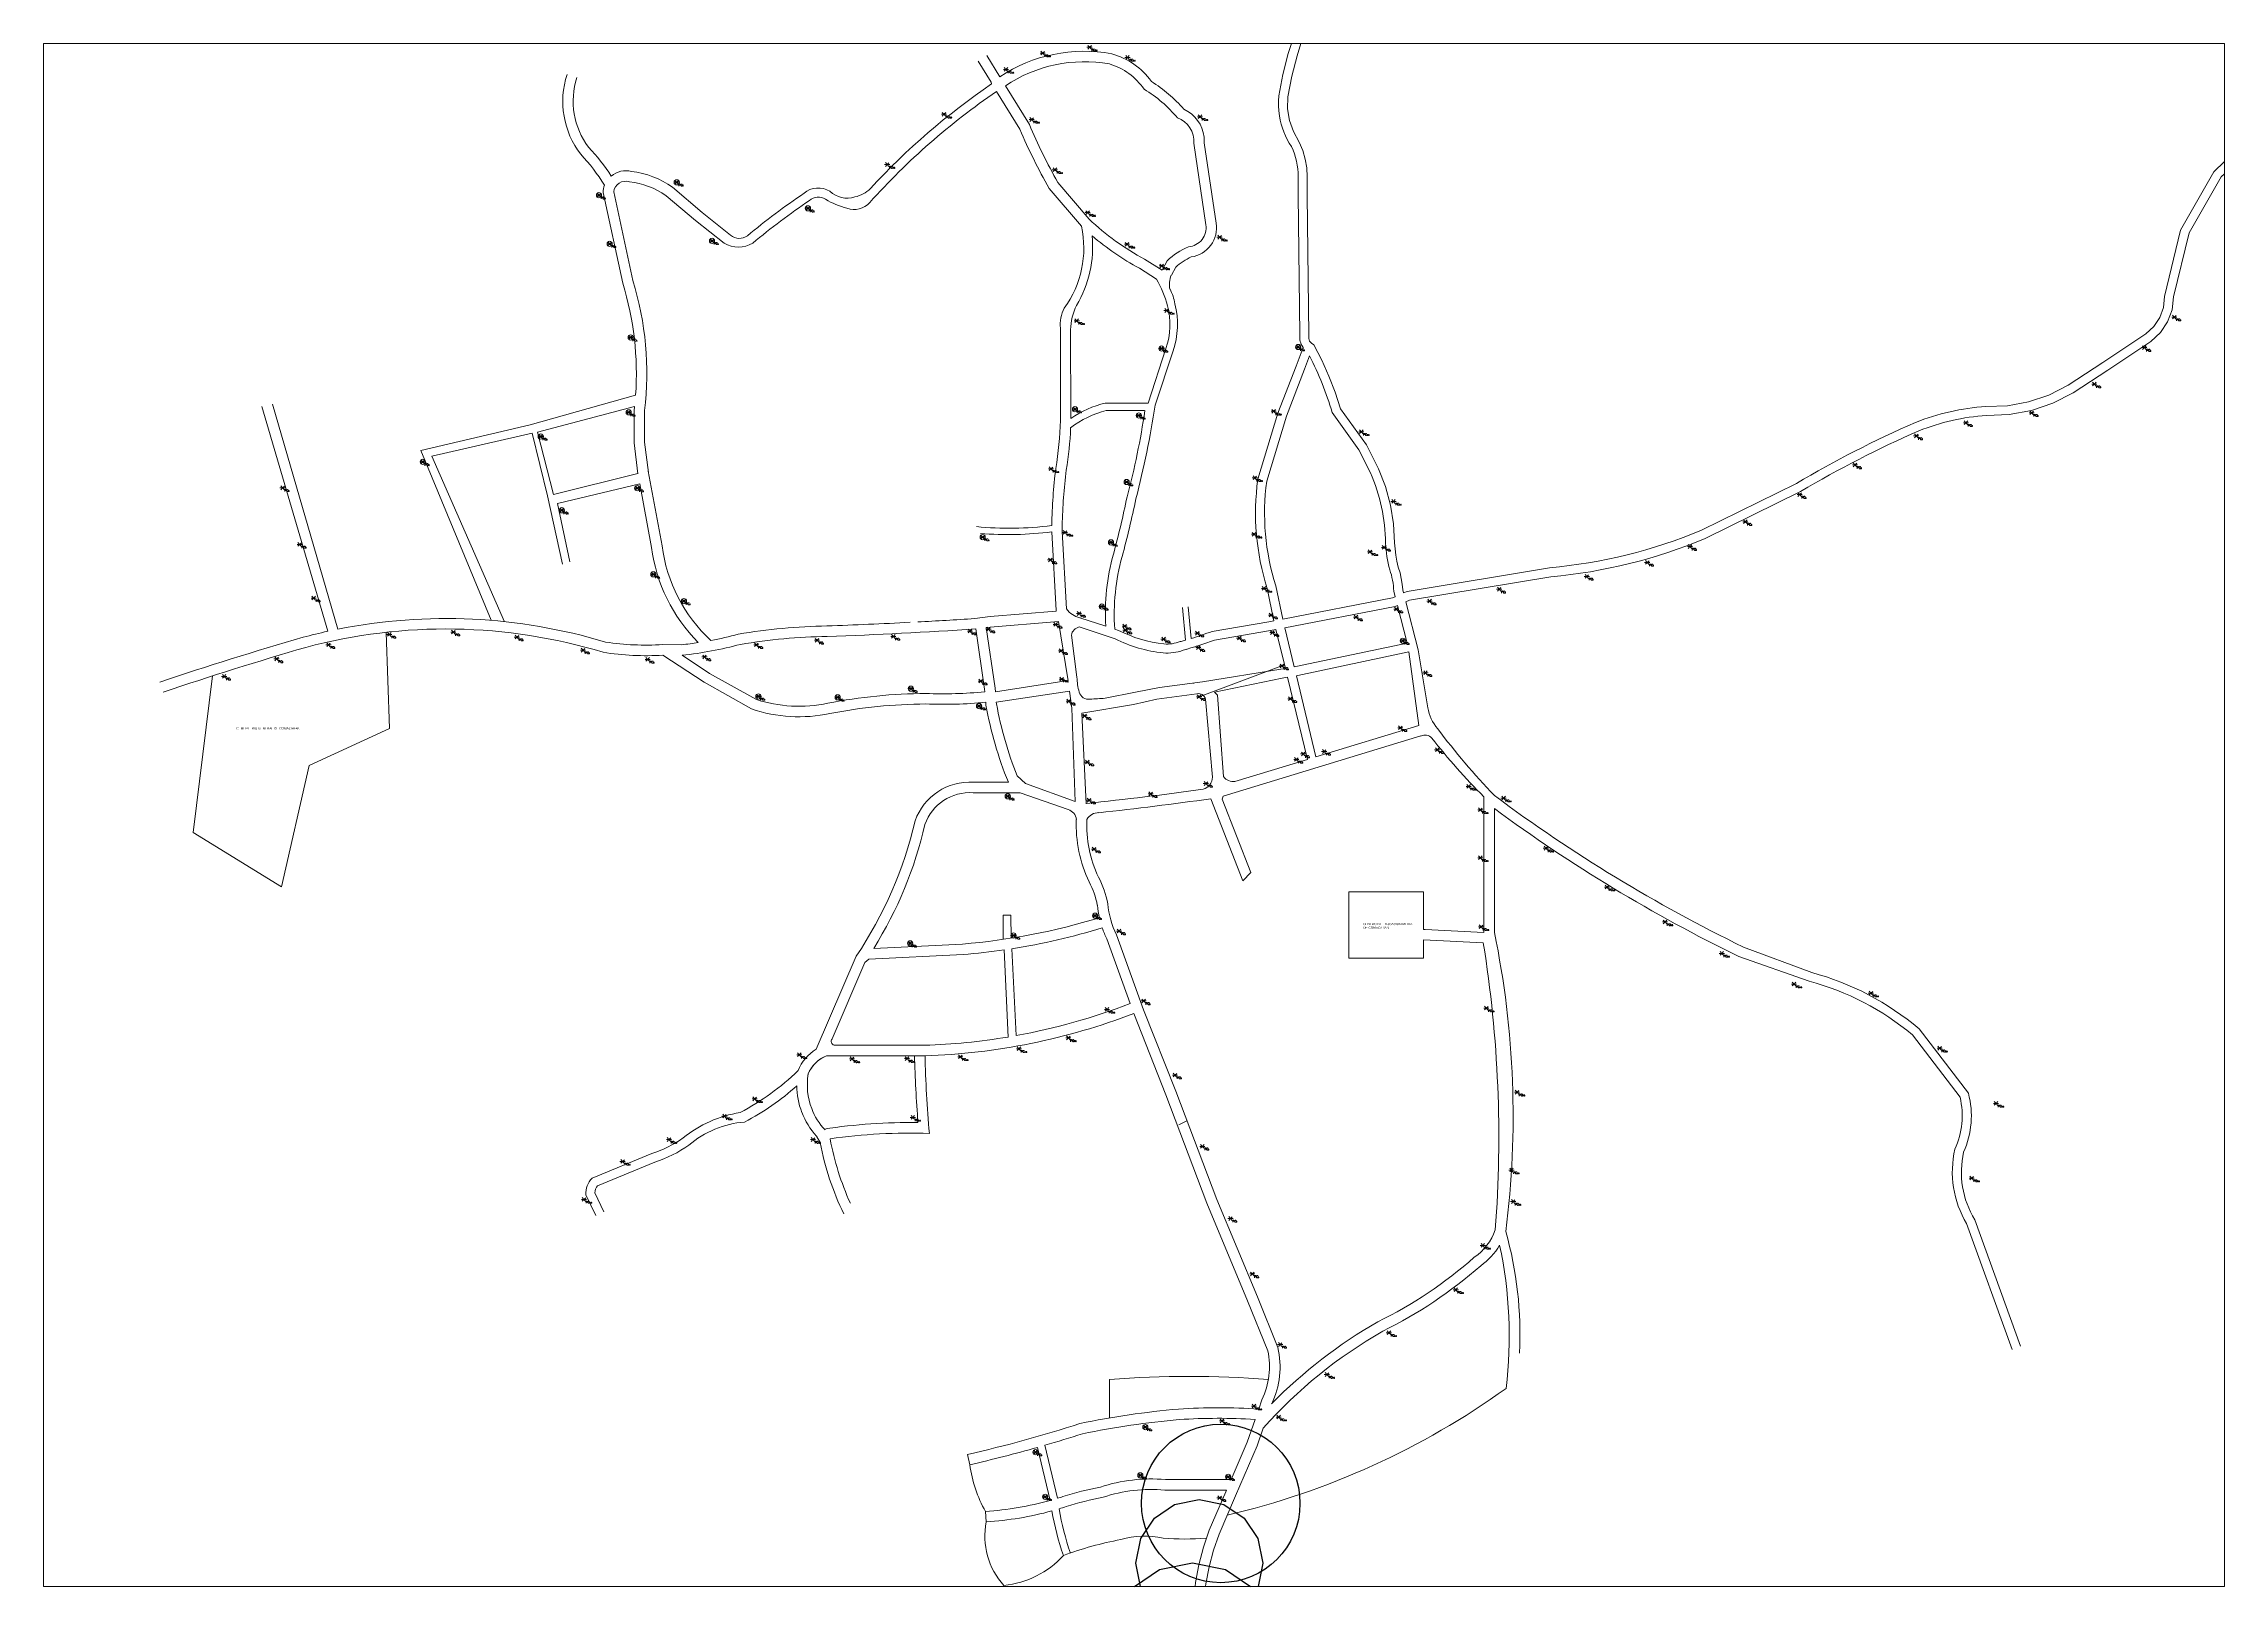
# Paper-space layout 'Uluazapa' of a CAD drawing. Header units: metres. Extents: x 0.004 to 0.295, y 0.002 to 0.208.
# The model-space entities are those that its viewports show. They can reach past a viewport. Long polylines and large blocks are cut down to what shows.
import ezdxf

# ---------------------------------------------------------------- set-up
doc = ezdxf.new("R2010")
doc.units = ezdxf.units.M
for name, color, linetype, lineweight in [('_ADDRESSDIBUJO', 7, 'Continuous', 0), ('_LOTLINE', 4, 'Continuous', 0), ('_POLEPED', 7, 'Continuous', 0), ('_STRAND', 3, 'Continuous', 0)]:
    doc.layers.add(name, color=color, linetype=linetype, lineweight=lineweight)
doc.styles.add('ROMANS', font='romans.shx', dxfattribs={"height": 0.2})
doc.styles.get("Standard").update_dxf_attribs({"font": 'arial.ttf'})
doc.styles.add('StrandDistance0', font='ENGINEERING.shx', dxfattribs={"height": 1.5})
doc.styles.add('Style-romans', font='romans.shx')

# ---------------------------------------------------------------- blocks, each defined once
blk = doc.blocks.new('*U33')
at = {"layer": '_POLEPED', "linetype": 'Continuous'}
blk.add_line((206328.6, 1519837.2), (206328.6, 1519835.8), dxfattribs=at)
at = {"layer": '_POLEPED', "linetype": 'Continuous', "flags": 128}
blk.add_lwpolyline([(206328.6, 1519837.2), (206329.2, 1519837.2), (206329.4, 1519837.1), (206329.5, 1519837.1), (206329.5, 1519836.9), (206329.5, 1519836.7), (206329.5, 1519836.6), (206329.4, 1519836.5), (206329.2, 1519836.5), (206328.6, 1519836.5)], dxfattribs=at)
blk = doc.blocks.new('PC8_E')
at = {"layer": '_POLEPED', "color": 1}
for p, q in [((-1.7, 0), (0, 0)), ((-1.2, 1.3), (0, 0)), ((-1.2, -1.2), (0, 0)), ((0, 0), (1.2, 1.2)), ((0, 0), (1.7, 0)), ((0, 0), (1.2, -1.3))]:
    blk.add_line(p, q, dxfattribs=at)
at = {"layer": '_POLEPED', "linetype": 'Continuous', "flags": 128}
for points in [[(3.8, -1.5), (3.7, -1.3), (3.6, -1.2), (3.4, -1.1), (3.2, -1.1), (3, -1.2), (2.9, -1.3), (2.8, -1.5), (2.8, -1.7), (2.8, -2), (2.8, -2.2), (2.9, -2.3), (3, -2.5), (3.2, -2.5), (3.4, -2.5), (3.6, -2.5), (3.7, -2.3), (3.8, -2.2)], [(4, -1.8), (3.9, -1.8), (3.9, -1.9), (3.9, -2), (3.9, -2), (4, -2.1), (4.1, -2.1), (4.2, -2.1), (4.3, -2.2), (4.3, -2.3), (4.3, -2.4), (4.3, -2.4), (4.2, -2.5), (4.1, -2.5), (4, -2.5), (3.9, -2.5), (3.9, -2.4), (3.8, -2.4), (3.8, -2.3), (3.9, -2.2), (3.9, -2.1), (4, -2.1), (4.2, -2.1), (4.2, -2), (4.3, -2), (4.3, -1.9), (4.2, -1.8), (4.1, -1.8), (4, -1.8)]]:
    blk.add_lwpolyline(points, dxfattribs=at)
at = {"layer": '_POLEPED', "linetype": 'Continuous'}
blk.add_blockref('*U33', (-206327.1, -1519838.3), dxfattribs=at)
blk = doc.blocks.new('PM6_E')
at = {"layer": '_POLEPED', "color": 1}
for p, q in [((-1.7, 0), (0, 0)), ((-1.2, 1.3), (0, 0)), ((0, 0), (1.2, 1.2)), ((0, 0), (1.7, 0)), ((-1.2, -1.2), (0, 0)), ((0, 0), (1.2, -1.3))]:
    blk.add_line(p, q, dxfattribs=at)
at = {"layer": '_POLEPED', "linetype": 'Continuous', "style": 'Style-romans'}
for s, height, p in [('PM', 1.39, (1.1, -2)), ('6', 0.732, (3.9, -2))]:
    blk.add_text(s, height=height, rotation=359.6478, dxfattribs=at).set_placement(p)
blk = doc.blocks.new('PC8_N')
at = {"layer": '_POLEPED', "color": 1}
for p, q in [((-1.2, 1.3), (1.2, -1.3)), ((-1.2, -1.2), (1.2, 1.2)), ((-1.7, 0), (1.7, 0))]:
    blk.add_line(p, q, dxfattribs=at)
blk.add_circle((0, 0), 1.74, dxfattribs=at)
at = {"layer": '_POLEPED', "linetype": 'Continuous', "style": 'ROMANS'}
for s, height, p in [('PC', 1.39, (1.2, -2.5)), ('8', 0.732, (3.7, -2.5))]:
    blk.add_text(s, height=height, rotation=359.6478, dxfattribs=at).set_placement(p)
blk = doc.blocks.new('PC6.5')
at = {"layer": '_POLEPED', "color": 1}
for p, q in [((-1.7, 0), (0, 0)), ((-1.2, 1.3), (0, 0)), ((-1.2, -1.2), (0, 0)), ((0, 0), (1.2, 1.2)), ((0, 0), (1.7, 0)), ((0, 0), (1.2, -1.3))]:
    blk.add_line(p, q, dxfattribs=at)
at = {"layer": '_POLEPED', "linetype": 'Continuous', "attachment_point": 7, "rotation": 359.6478, "line_spacing_factor": 0.72, "style": 'StrandDistance0'}
for s, insert, char_height in [('\\Fromans;PC', (1.2, -2.5), 1.391), ('\\Fromans;6.5', (3.7, -2.5), 0.732)]:
    blk.add_mtext(s, dxfattribs=dict(at, insert=insert, char_height=char_height))

msp = doc.modelspace()

# ---------------------------------------------------------------- linework, layer by layer
for centre, radius in [((384627, 1496266.5), 52.8), ((384612.7, 1496226.7), 42.3), ((384608.2, 1496170.3), 56.6)]:
    msp.add_circle(centre, radius)
at = {"layer": '_LOTLINE'}
for p, q in [((384166.9, 1496984.9), (384237.2, 1497004.5)), ((384168.3, 1496979.2), (384101.5, 1496963.9)), ((384178.6, 1496937.4), (384168.3, 1496979.2)), ((384101.5, 1496963.9), (384149.8, 1496853.7)), ((384628.6, 1496737.6), (384760.2, 1496777.6)), ((384690.4, 1496763.7), (384759, 1496784.5)), ((384636.4, 1496747.3), (384684.7, 1496762)), ((384641.7, 1496681.2), (384620.3, 1496735.7)), ((384628, 1496735.4), (384628.6, 1496737.6)), ((384647.1, 1496686.6), (384628, 1496735.4)), ((384575.5, 1496595.3), (384557.6, 1496645.2)), ((384802.3, 1496646.8), (384763.1, 1496648.8)), ((384566.6, 1496599.4), (384551.1, 1496642.5)), ((384801.9, 1496639.8), (384762.1, 1496641.8)), ((384590.5, 1496538.5), (384569, 1496592.8)), ((384597, 1496541), (384575.5, 1496595.3)), ((384617.8, 1496466.4), (384590.5, 1496538.5)), ((384624.3, 1496469), (384597, 1496541)), ((384599.1, 1496518.6), (384604.5, 1496521.3)), ((384360.2, 1496506.8), (384357.7, 1496511)), ((384651.4, 1496404.1), (384624.3, 1496469)), ((384644.9, 1496401.4), (384617.8, 1496466.4)), ((384658.3, 1496368.2), (384644.9, 1496401.4)), ((384665, 1496370.3), (384651.4, 1496404.1)), ((384553, 1496349.1), (384552.9, 1496323.4)), ((384652.3, 1496329.3), (384654.4, 1496335.5))]:
    msp.add_line(p, q, dxfattribs=at)
for points in [[(384666.1, 1497190.5, -0.064434), (384665.6, 1497204, -0.053353), (384681.4, 1497259.3)], [(384748.8, 1496872.9), (384748.3, 1496874.9, 0.066892), (384745.3, 1496890, -0.051371), (384742.8, 1496906.2, 0.100919), (384732.2, 1496955.5), (384724.2, 1496971.4), (384706.7, 1496995.5, 0.05507), (384689, 1497038.1, -0.364822), (384685.7, 1497044.3), (384684.5, 1497137.7), (384684.5, 1497149.9, 0.125089), (384679.3, 1497173.1, -0.170836), (384671.6, 1497203.2, -0.053118), (384687, 1497257)], [(384479.9, 1497216.6, -0.194824), (384554.4, 1497231.9, -0.169338), (384580.8, 1497213.5, -0.075163), (384602.4, 1497195, -0.264643), (384615.9, 1497176.4, -0.264643)], [(384483.6, 1497210.6, -0.194626), (384552.8, 1497225.1), (384552.8, 1497225.1, -0.175704), (384575.9, 1497208.3), (384575.9, 1497208.3), (384575.9, 1497208.3), (384575.9, 1497208.3, -0.083892), (384598.2, 1497189.2, -0.3443), (384609, 1497172.3), (384617.1, 1497118, -0.440825), (384605.5, 1497103.4, 0.086194), (384591.3, 1497094.1), (384587.9, 1497087.7)], [(384191.5, 1497218.1, 0.246648), (384200.6, 1497165, -0.050281), (384216.5, 1497144.4)], [(384198.1, 1497216, 0.244824), (384205.9, 1497169.6, -0.043396), (384221, 1497150.5, -0.049579)], [(384300.5, 1497111.2, 0.350698), (384311.7, 1497110.7, -0.025539), (384349.4, 1497139, -0.32937), (384366.6, 1497140.3, 0.276088), (384383.3, 1497136.6, 0.14287), (384393.6, 1497142.1, -0.057073), (384474.3, 1497211.8, -0.063759)], [(384587.9, 1497087.7), (384576.3, 1497095.1, -0.066709), (384539.3, 1497121.8), (384518.5, 1497146.2, -0.029711), (384499.5, 1497184.8), (384483.6, 1497210.6)], [(384296.2, 1497105.8, 0.28668), (384315.2, 1497105.8, -0.026009), (384353.1, 1497134.2, -0.350647), (384363.7, 1497135, 0.066339), (384378, 1497129.1, 0.308547), (384393.2, 1497132.8, -0.060948), (384477.7, 1497206.8, -0.02682)], [(384534.2, 1497117), (384512.8, 1497142.2, -0.029796), (384493.2, 1497181.6), (384477.7, 1497206.8)], [(385136.7, 1496997.1, 0.147151), (385191.6, 1497011.1), (385214.6, 1497026.3), (385243.2, 1497045.4, 0.247392), (385255.7, 1497070.2, -0.288175), (385360.8, 1497206.2, -0.288175)], [(385137.1, 1496991.1, 0.146407), (385194.9, 1497006.1), (385218, 1497021.3), (385246.6, 1497040.4, 0.245408), (385261.7, 1497070, -0.287596), (385362.9, 1497200.6)], [(384681.8, 1497036.4, -0.195384), (384679.7, 1497044.8), (384678.5, 1497137.7), (384678.5, 1497150, 0.123543), (384674.1, 1497170.1, -0.104635), (384666.1, 1497190.5, -0.092304)], [(384615.9, 1497176.4, -0.040999), (384616, 1497172.6), (384624, 1497119.1, -0.419356), (384607.3, 1497096.6, 0.073486), (384597, 1497089.8), (384594.1, 1497084.4)], [(384220.9, 1497150.5, -0.242588), (384234.4, 1497153.5, -0.127501), (384261.8, 1497143), (384281.6, 1497126.3), (384300.5, 1497111.2)], [(384237.2, 1497004.5, 0.092831), (384228.6, 1497079.1), (384215.5, 1497139.5, -0.084159), (384216.5, 1497144.4)], [(384245.7, 1496953.1), (384243.2, 1496973.2), (384243.2, 1496994.3, 0.104117), (384235.4, 1497080.9), (384222.6, 1497140, -0.46968), (384233.1, 1497146.6, -0.128957), (384257.5, 1497137.4), (384277.1, 1497120.8), (384296.2, 1497105.8)], [(384514.4, 1496917.7), (384514.4, 1496918, -0.025054), (384517.1, 1496955.7, 0.034544), (384520.2, 1496987.6), (384520.2, 1496987.6), (384520.2, 1497049.1, -0.156774), (384522.8, 1497062.5, 0.214114), (384534.2, 1497117)], [(384527.2, 1496989.1), (384527, 1497048.1, -0.117257), (384531, 1497064.3), (384531, 1497064.3, 0.157397), (384541.3, 1497110.7)], [(384584.1, 1497081.8), (384572.8, 1497089.1, -0.053567), (384541.3, 1497110.7, -0.053567)], [(384578.6, 1496999.3), (384590.5, 1497035.6, 0.144124), (384591.6, 1497064.1, -0.632848), (384591.6, 1497064.1, 0.076231), (384584.1, 1497081.8)], [(384583.3, 1496997.8), (384595.2, 1497034, 0.144036), (384596.5, 1497065.4, 0.076251), (384593.2, 1497075.2, 0.076251)], [(384662.4, 1496854.3), (384657.9, 1496875.9, -0.110435), (384651.7, 1496948.5), (384665, 1496992.5), (384677.2, 1497023.9), (384681.8, 1497036.4)], [(384668.3, 1496855.4), (384663.7, 1496877.5, -0.11016), (384657.6, 1496947.3), (384670.7, 1496990.5), (384682.8, 1497021.8), (384686.1, 1497030.8)], [(384743.2, 1496870.3), (384742.3, 1496874, 0.070551), (384739.6, 1496888.3, -0.05236), (384736.8, 1496906, 0.100852), (384726.8, 1496952.9), (384726.8, 1496952.9), (384719.1, 1496968.2), (384701.2, 1496992.9), (384701.2, 1496992.9, 0.050248), (384686.1, 1497030.8, 0.050248)], [(384238.7, 1496952.2), (384236.2, 1496972.8), (384236.2, 1496994.7, 0.002864), (384236.5, 1496997, 0.002864)], [(384527, 1496982.8, -0.104132), (384550.7, 1496994.3), (384576.1, 1496994.3)], [(384527.2, 1496989.1, -0.091758), (384550.1, 1496999.3), (384578.6, 1496999.3)], [(384550.4, 1496850.7, -0.083841), (384555.5, 1496898.7, 0.015561), (384564.6, 1496936.8, 0.027801), (384576.5, 1496994.3)], [(384556.4, 1496848.7, -0.085275), (384561.3, 1496897.1, 0.01551), (384570.5, 1496935.5, 0.025933), (384583.3, 1496997.8, 0.027723)], [(384748.8, 1496872.9), (384751.1, 1496873.9), (384846.1, 1496889.6, 0.076694), (384947.3, 1496914.6), (385010.5, 1496945.7, -0.030765), (385089.8, 1496986.4, -0.076226), (385136.7, 1496997.1)], [(384524.2, 1496862.2), (384521.4, 1496913.7), (384521.4, 1496917.9, -0.024905), (384524.1, 1496954.7, 0.029561), (384527, 1496982.8)], [(384750.3, 1496867), (384752.8, 1496868.1), (384846.9, 1496883.6, 0.07667), (384949.8, 1496909.1), (385013.3, 1496940.4, -0.030808), (385092.1, 1496980.8, -0.076053), (385137.1, 1496991.1)], [(384287.4, 1496841.2, -0.176543), (384254.8, 1496904.3), (384245.6, 1496954), (384245.6, 1496954)], [(384278.9, 1496839.8, -0.164401), (384247.8, 1496903.2), (384240.1, 1496945.4), (384185.2, 1496932.3)], [(384464.2, 1496917, 0.056166), (384514.4, 1496917.7, 0.055568)], [(384466.9, 1496912.5, 0.051581), (384514.4, 1496913.5)], [(384524.2, 1496862.2, 0.185491), (384533.2, 1496856.3), (384550.4, 1496850.7)], [(383920.2, 1496813.5, -0.010487), (384015.7, 1496843.3, -0.01144), (384032.1, 1496847.3, -0.01144)], [(383922.5, 1496806.8, -0.010479), (384017.6, 1496836.6, -0.13973), (384215.6, 1496833.3, 0.054946), (384255.4, 1496831.4)], [(384038.9, 1496848.7, -0.122955), (384217.2, 1496840.1, 0.054631), (384255.2, 1496838.5), (384268, 1496838.3, 0.011448), (384278.9, 1496839.8, 0.011448)], [(384268.3, 1496831.3, 0.039812), (384307.1, 1496838.6, -0.036353), (384364.9, 1496843.9, 0.008954), (384463.8, 1496848.9)], [(384287.4, 1496841.2, 0.01933), (384305.6, 1496845.4, -0.036545), (384364.7, 1496850.9, 0.005022), (384420.1, 1496853.3)], [(384425.1, 1496853.5, 0.003449), (384463.1, 1496855.8), (384473.5, 1496857.2)], [(384527.5, 1496844.7, -0.304981), (384532.7, 1496850.2), (384556.6, 1496842.3, 0.089056), (384588.7, 1496832.9, 0.108438), (384601.9, 1496834.7, 0.022146), (384622.8, 1496841.4), (384660.1, 1496847.8), (384663.8, 1496848.5)], [(384556.4, 1496848.7), (384558.9, 1496847.9, 0.090044), (384589.2, 1496838.9, 0.110117), (384600, 1496840.4, 0.001424), (384601.4, 1496840.8)], [(384607.2, 1496842.5, 0.015298), (384621.3, 1496847.2), (384659, 1496853.7), (384662.4, 1496854.3)], [(384771.5, 1496782.5, -0.152964), (384765, 1496796.4), (384758.5, 1496834.9)], [(384255.4, 1496831.4), (384282.8, 1496813.4), (384314.4, 1496795.6, 0.134692), (384366.6, 1496792.5, -0.046503), (384430.5, 1496798.9, 0.033145), (384470.5, 1496800, 0.033145)], [(384268.3, 1496831.3), (384286.4, 1496819.3), (384317.2, 1496802, 0.133085), (384365.3, 1496799.4, -0.046655), (384430.6, 1496805.9, 0.033332), (384469.9, 1496807, 0.033332)], [(384531.2, 1496816.7, 0.058347), (384532.7, 1496806.8, 0.378137), (384539.9, 1496802.1, 0.006274), (384549.9, 1496802.7), (384570.3, 1496806.7), (384586.1, 1496809.9), (384614.8, 1496813.7), (384667, 1496822), (384670.1, 1496822.5)], [(384621.4, 1496750.1), (384616.9, 1496802.2, 0.396025), (384611.1, 1496805.7)], [(384485.5, 1496746.8, -0.052536), (384470.6, 1496798.1), (384470.5, 1496800)], [(384530, 1496733.9), (384497, 1496746), (384491.4, 1496751, -0.050574), (384477.6, 1496799), (384477.5, 1496800)], [(384802.3, 1496646.8), (384802.3, 1496737.1, -0.030393), (384767.6, 1496776.2)], [(384809.3, 1496737.9, -0.030568), (384771.5, 1496782.5)], [(384384.2, 1496630.9, 0.090227), (384423.4, 1496721.1, -0.334596), (384462.3, 1496746.8), (384485.5, 1496746.8)], [(384395.8, 1496636.1, 0.083632), (384429.9, 1496718.6, -0.337878), (384462.1, 1496739.8), (384493.4, 1496739.8)], [(384530.8, 1496722, 0.298773), (384525.4, 1496728.6), (384493.4, 1496739.8)], [(384809.3, 1496737.9, 0.046568), (384975.2, 1496637)], [(384809.3, 1496729.2, 0.045331), (384972.2, 1496630.7, 0.046568)], [(384395.8, 1496636.1), (384454.9, 1496639, 0.052477), (384546.2, 1496656.5, 0.052477)], [(384487.8, 1496635.9, 0.03438), (384548.1, 1496649.8)], [(384816.9, 1496447.6, 0.082757), (384809.3, 1496646.8)], [(384392.5, 1496628.9), (384455.4, 1496632, 0.015298), (384482.8, 1496635.2, 0.015298)], [(384660.9, 1496332.9, -0.068138), (384731.6, 1496387.4, 0.06628), (384795.9, 1496430.4, 0.159186), (384809.9, 1496448.6, 0.058757), (384801.9, 1496639.8)], [(384972.2, 1496630.7), (385018.9, 1496614.3, -0.109522), (385087.8, 1496578.5), (385119.5, 1496537, -0.167608), (385116.1, 1496502.4, 0.194764), (385123.9, 1496452.8), (385154.2, 1496369.1)], [(384975.2, 1496637), (385020.7, 1496620, -0.110117), (385092.2, 1496582.6), (385125.1, 1496539.6, -0.170546), (385121.9, 1496500.5, 0.194732), (385129.3, 1496455.4), (385159.8, 1496371.2)], [(384364.4, 1496564.6), (384420.9, 1496564.6), (384429.8, 1496564.6, 0.084489), (384569, 1496592.8)], [(384490.7, 1496578.1, 0.047463), (384566.6, 1496599.4)], [(384369.4, 1496571.6), (384420.9, 1496571.6), (384429.7, 1496571.6, 0.033594), (384485.3, 1496577.1, 0.033594)], [(384345.5, 1496554.7, -0.165805), (384357.5, 1496569)], [(384363.4, 1496515.2, -0.102551), (384354.5, 1496529.4, -0.134678), (384352.2, 1496552.5, -0.203167), (384364.4, 1496564.6)], [(384352, 1496552.1, -0.190712), (384363, 1496564, -0.190712)], [(384362.8, 1496515.8, -0.041796), (384425.3, 1496520.1, -0.013609), (384423, 1496564.8, -0.013609)], [(384366.8, 1496509.3, -0.045051), (384432.9, 1496512.9, -0.015993), (384430, 1496564.9)], [(384306.9, 1496526.8, 0.070228), (384345.5, 1496554.7, 0.110618)], [(384309.8, 1496520.5, 0.066694), (384344.6, 1496544.7)], [(384210.6, 1496458.2), (384204, 1496472.1, -0.201552), (384208.2, 1496483.1, 0), (384248, 1496499.5, 0.074496), (384268.9, 1496509.9, -0.131907), (384306.9, 1496526.8)], [(384216, 1496460.7), (384210, 1496473.4, -0.139592), (384211.8, 1496478.1), (384250.1, 1496493.8, 0.074457), (384272.6, 1496505.1, -0.156045), (384309.8, 1496520.5, -0.132629)], [(384631.3, 1496258.7, 0.098725), (384817.1, 1496343.1, 0.082618), (384812.8, 1496438.5)], [(384655.3, 1496316.7, -0.080023), (384734.9, 1496381.2, 0.065754), (384800.2, 1496424.8, 0.106582), (384812.8, 1496438.5, 0.106582)], [(384553, 1496349.1, -0.036661), (384658.8, 1496349.1)], [(384458.4, 1496299.1, 0.022106), (384533.2, 1496319.7, -0.029988), (384598.9, 1496329.3, -0.033666), (384652.3, 1496329.3)], [(384509.8, 1496305.2, 0.007461), (384535, 1496312.9, -0.029787), (384599.4, 1496322.3, -0.032409), (384649.9, 1496322.4)], [(384615.5, 1496184), (384615.9, 1496196.8), (384615.8, 1496201.7, -0.070372), (384625.9, 1496246.1), (384636.9, 1496271.5), (384651.2, 1496304.8), (384655.3, 1496316.7)], [(384482.6, 1496211.9, -0.240286), (384470.8, 1496254.2), (384470.3, 1496261.1, -0.098522), (384459.9, 1496292.3), (384458.4, 1496299.1)], [(384459.9, 1496292.3, 0.013121), (384504.9, 1496303.8, 0.013121)], [(384518.2, 1496269.9, 0.004502), (384521.9, 1496271, -0.029604), (384546.8, 1496277.4, -0.10058), (384590.1, 1496282.4, -0.000325), (384634, 1496282.4)], [(384470.3, 1496261.1, 0.051407), (384513.4, 1496268.5, 0.051407)], [(384519.3, 1496262.9, 0.005599), (384524, 1496264.4, -0.030112), (384548.6, 1496270.6, -0.10237), (384589.8, 1496275.4, -0.000304), (384630.9, 1496275.4)], [(384608.5, 1496184.3), (384608.9, 1496196.9), (384608.8, 1496201.9, -0.071068), (384619.4, 1496248.7), (384630.4, 1496274.3), (384630.9, 1496275.4)], [(384470.8, 1496254.2, 0.05046), (384514.5, 1496261.5, 0.05046)], [(384522.2, 1496231.8, -0.040931), (384514.5, 1496261.5, -0.040931)], [(384526.9, 1496233.4, -0.041669), (384519.3, 1496262.9, -0.041669)], [(384482.6, 1496211.9, 0.184812), (384522.2, 1496231.8, -0.043972), (384560.5, 1496242.4, -0.135899), (384588.6, 1496243.3, 0.035624), (384617.3, 1496243.3)]]:
    msp.add_lwpolyline(points, format="xyb", dxfattribs=at)
for points in [[(384474.3, 1497211.8), (384474, 1497212.9), (384465.3, 1497227)], [(384479.9, 1497216.6), (384471.2, 1497230.7)], [(384032.1, 1496847.3), (383988.3, 1496997.1)], [(384038.9, 1496848.7), (383995.2, 1496998.6)], [(384182.5, 1496938.3), (384171.8, 1496980), (384236.5, 1496997)], [(384166.9, 1496984.9), (384094.2, 1496967.7), (384141, 1496854.6)], [(384238.7, 1496952.3), (384182.5, 1496938.3)], [(384188.4, 1496892.1), (384178.6, 1496937.4)], [(384193.4, 1496893.5), (384185.2, 1496932.3)], [(384517.3, 1496860.8), (384517.3, 1496861.2), (384514.4, 1496913.5)], [(384601.4, 1496840.8), (384603.5, 1496841.5), (384601.5, 1496863.1)], [(384607.2, 1496842.5), (384605.3, 1496863.6)], [(384668.3, 1496855.4), (384741.4, 1496869.5), (384743.2, 1496870.3)], [(384669.7, 1496849.6), (384743.3, 1496863.7), (384744.8, 1496864.4)], [(384676, 1496823.6), (384677.1, 1496823.8), (384751.2, 1496839.5), (384744.8, 1496864.4)], [(384758.5, 1496834.9), (384750.3, 1496867)], [(383955.4, 1496817.6), (383942.4, 1496713.4), (384001.3, 1496677.2), (384019.8, 1496757.9), (384073.3, 1496782.6), (384071.1, 1496846.6)], [(384469.9, 1496807), (384469.7, 1496808.7), (384463.8, 1496848.9)], [(384470.7, 1496849.9), (384518.9, 1496853.9)], [(384476.9, 1496807), (384476.7, 1496809.5), (384470.7, 1496849.9)], [(384473.5, 1496857.2), (384517.3, 1496860.8)], [(384525.3, 1496814.5), (384525.2, 1496815.6), (384518.9, 1496853.9)], [(384670.1, 1496822.5), (384663.8, 1496848.5)], [(384676, 1496823.6), (384669.7, 1496849.6)], [(384531.2, 1496816.7), (384531.2, 1496816.7), (384527.5, 1496844.7)], [(384604.1, 1496835.1), (384604, 1496835.3)], [(384677.4, 1496817.7), (384678.3, 1496817.9), (384752.3, 1496833.6)], [(384759, 1496784.5), (384752.3, 1496833.6)], [(384690.4, 1496763.7), (384677.4, 1496817.7)], [(384476.9, 1496807), (384476.9, 1496807), (384525.3, 1496814.5)], [(384477.5, 1496800), (384526.3, 1496807.5)], [(384530, 1496733.9), (384527.8, 1496796.1), (384526.3, 1496807.5)], [(384537.3, 1496732.5), (384537.3, 1496732.5), (384534.4, 1496792.7), (384534.4, 1496792.7), (384568.8, 1496798.5), (384584.5, 1496802.2), (384611.1, 1496805.7)], [(384608.8, 1496812.6), (384608.7, 1496812.9)], [(384622.9, 1496806.7), (384668, 1496816.1), (384671.5, 1496816.7)], [(384628.8, 1496750.5), (384624.8, 1496804.8), (384622.9, 1496806.7)], [(384684.7, 1496762), (384671.5, 1496816.7)], [(384809.3, 1496646.8), (384809.3, 1496729.2)], [(384641.7, 1496681.2), (384647.1, 1496686.6)], [(384762.1, 1496641.8), (384762.1, 1496629.6), (384712.3, 1496629.6), (384712.3, 1496673.7), (384762, 1496673.7), (384762, 1496648.8), (384763.1, 1496648.8)], [(384482.1, 1496642.2), (384482.1, 1496658.3), (384487.1, 1496658.3), (384487.3, 1496643)], [(384357.5, 1496569), (384384.2, 1496630.9), (384384.2, 1496630.9)], [(384368.1, 1496575.8), (384390, 1496626.7), (384392.5, 1496628.9)], [(384485.3, 1496577.1), (384482.8, 1496635.2)], [(384490.7, 1496578.1), (384487.8, 1496635.9)], [(384633.9, 1496282.4), (384644.7, 1496307.3), (384649.9, 1496322.4)], [(384513.4, 1496268.5), (384504.9, 1496303.8)], [(384518.2, 1496269.9), (384509.8, 1496305.2)]]:
    msp.add_lwpolyline(points, dxfattribs=at)
for centre, radius, start, end in [((384608.2, 1497078.3), 15.4, 156.6595, 191.6967), ((384763, 1496772.1), 6.11, 41.3298, 116.544), ((384613.2, 1496750.1), 8.23, 285.029, 0), ((384635.3, 1496755.2), 8, 216.081, 278.4524), ((384298.6, 1499018.3), 2298.1, 275.9618, 277.9223), ((384298.6, 1499018.3), 2305.1, 276.1579, 278.0235), ((384619.1, 1496718.4), 88.4, 177.6857, 205.4855), ((384619.1, 1496718.4), 81.4, 177.4549, 205.3272), ((384545.7, 1496717.2), 9.32, 89.3239, 148.6818), ((384496.9, 1496656.5), 48.6, 9.879, 29.3761), ((384496.9, 1496656.5), 55.6, 9.5898, 29.118), ((384609.6, 1496671.1), 65.1, 185.5526, 192.9882), ((384609.6, 1496671.1), 58.1, 185.3081, 206.4487), ((384609.6, 1496671.1), 65.1, 199.1506, 206.0772), ((384370.2, 1496574.2), 2.67, 143.7535, 253.034), ((384395.4, 1496545.3), 50.9, 180.7218, 201.1721), ((384393.3, 1496543.7), 48.3, 200.2514, 222.5785), ((384546.3, 1496542.2), 189.5, 190.7641, 205.9383), ((384546.3, 1496542.2), 182.5, 190.3922, 204.5361), ((384575.2, 1496379.5), 251.1, 357.0683, 15.7345), ((384609.5, 1496357.5), 50, 334.0094, 12.3656), ((384609.5, 1496357.5), 57, 334.4516, 12.9775)]:
    msp.add_arc(centre, radius, start, end, dxfattribs=at)
at = {"layer": '_STRAND'}
msp.add_line((384612.6, 1496803.7), (384667.8, 1496824.2), dxfattribs=at)

# ---------------------------------------------------------------- block references
for p in [(384815.4, 1496736.2), (384843.6, 1496702.8), (384884.3, 1496676.9), (384923, 1496653.7), (384960.8, 1496632.8), (385008.9, 1496612.4), (385060.1, 1496606.3), (385105.9, 1496569.6), (385143.5, 1496532.9), (385127.3, 1496483.1)]:
    msp.add_blockref('PC6.5', p)
at = {"layer": '_POLEPED'}
for name, p in [('PC6.5', (384508.4, 1497232.3)), ('PC6.5', (384539.6, 1497236.2)), ('PC6.5', (384564.9, 1497229.5)), ('PC6.5', (384483.9, 1497221.5)), ('PC6.5', (384442.6, 1497191.6)), ('PC6.5', (384501.1, 1497188.1)), ('PC6.5', (384613.2, 1497190)), ('PC6.5', (384404.8, 1497158.1)), ('PC6.5', (384516.5, 1497154.7)), ('PC8_N', (384212.8, 1497137.7)), ('PC8_N', (384264.6, 1497146.3)), ('PC8_N', (384352, 1497129)), ('PC6.5', (384538.4, 1497126.1)), ('PC8_N', (384288.1, 1497107.3)), ('PC6.5', (384626.2, 1497109.7)), ('PC8_N', (384219.9, 1497105.3)), ('PC6.5', (384564.6, 1497105)), ('PC6.5', (384587.7, 1497090.6)), ('PC6.5', (384531.1, 1497054.1)), ('PC6.5', (384590.9, 1497060.9)), ('PC8_E', (385262.2, 1497056.5)), ('PC8_N', (384233.9, 1497043)), ('PC8_N', (384587.5, 1497035.6)), ('PC8_N', (384678.6, 1497036.6)), ('PC8_E', (385242.3, 1497036.2)), ('PC8_E', (385209, 1497011.9)), ('PC8_N', (384232.6, 1496993.1)), ('PC8_N', (384529.9, 1496995.2)), ('PC8_N', (384572.4, 1496991)), ('PC6.5', (384662.2, 1496993.8)), ('PC8_E', (385167.2, 1496992.8)), ('PC8_N', (384174, 1496977)), ('PC6.5', (384720.7, 1496980.2)), ('PC8_E', (385090.3, 1496977.4)), ('PC8_E', (385123.4, 1496986.2)), ('PC8_N', (384095.4, 1496960.1)), ('PC6.5', (384513.9, 1496955.5)), ('PC8_N', (384564.3, 1496946.7)), ('PC6.5', (384649.7, 1496949.5)), ('PC8_E', (385049.5, 1496958.1)), ('PC8_E', (384002, 1496942.8)), ('PC8_N', (384238.3, 1496942.6)), ('PC6.5', (384742.1, 1496933.8)), ('PC8_E', (385012.6, 1496938.3)), ('PC8_N', (384188, 1496927.9)), ('PC8_E', (384976.4, 1496920.3)), ('PC8_E', (384013.4, 1496905.1)), ('PC8_N', (384468.4, 1496910)), ('PC6.5', (384523.3, 1496913.1)), ('PC8_N', (384553.9, 1496906.5)), ('PC6.5', (384649.2, 1496911.9)), ('PC8_E', (384939.6, 1496903.7)), ('PC8_E', (384513.4, 1496894.8)), ('PC6.5', (384726.4, 1496900.2)), ('PC8_E', (384735.8, 1496903.2)), ('PC8_E', (384911.1, 1496893.1)), ('PC8_N', (384249, 1496885.2)), ('PC6.5', (384655.8, 1496875.9)), ('PC8_E', (384812.5, 1496875.3)), ('PC8_E', (384870.9, 1496883.8)), ('PC8_E', (384022.8, 1496869.4)), ('PC8_N', (384269.4, 1496867.4)), ('PC8_N', (384547.8, 1496863.8)), ('PC8_E', (384743.9, 1496862.1)), ('PC8_E', (384766.1, 1496867.4)), ('PC8_E', (384115.8, 1496846.7)), ('PC8_E', (384459.9, 1496847.4)), ('PC8_E', (384472.3, 1496848.7)), ('PC8_E', (384517, 1496851.9)), ('PC8_E', (384532.6, 1496859.1)), ('PC8_E', (384563, 1496850.7)), ('PC8_E', (384563.4, 1496848.1)), ('PC8_E', (384611.4, 1496846)), ('PC8_E', (384660.5, 1496858.1)), ('PC8_E', (384661.4, 1496846.4)), ('PC8_E', (384717.1, 1496856.8)), ('PC8_E', (384032.6, 1496838.3)), ('PC8_E', (384073.2, 1496845.2)), ('PC8_E', (384158.1, 1496843.4)), ('PC8_E', (384202.2, 1496834.7)), ('PC8_E', (384317.6, 1496838.3)), ('PC8_E', (384358.1, 1496841.3)), ('PC8_E', (384408.9, 1496843.9)), ('PC8_E', (384520.6, 1496834.3)), ('PC8_E', (384588.9, 1496842.1)), ('PC8_E', (384612, 1496836.4)), ('PC8_E', (384639.3, 1496842.8)), ('PC8_N', (384748.3, 1496841)), ('PC8_E', (383963.1, 1496817.3)), ('PC8_E', (383998, 1496828.9)), ('PC8_E', (384245.2, 1496828.6)), ('PC8_E', (384283.1, 1496830.2)), ('PC8_E', (384667.8, 1496824.2)), ('PC8_N', (384319, 1496803.9)), ('PC8_N', (384371.8, 1496803.3)), ('PC8_N', (384420.6, 1496809.1)), ('PC8_E', (384467.1, 1496814.1)), ('PM6_E', (384521, 1496815.4)), ('PC8_E', (384612.6, 1496803.7)), ('PC8_N', (384466, 1496797.5)), ('PC8_E', (384466, 1496797.5)), ('PC8_E', (384525.7, 1496800.7)), ('PC8_E', (384536.3, 1496790.9)), ('PC8_E', (384538.1, 1496760.2)), ('PC8_E', (384617.1, 1496745.9)), ('PC8_N', (384485.1, 1496737.4)), ('PC8_E', (384539.3, 1496734.8)), ('PC8_E', (384580.3, 1496739)), ('PC8_E', (384542.6, 1496702.2)), ('PC6.5', (384800, 1496696.5)), ('PC8_N', (384543.3, 1496657.9)), ('PC8_N', (384489, 1496644.7)), ('PC8_E', (384559.3, 1496647.7)), ('PC6.5', (384800.4, 1496650.5)), ('PC8_N', (384420.1, 1496639.5)), ('PC8_E', (384575.7, 1496601.1)), ('PC6.5', (384551.3, 1496595.5)), ('PC6.5', (384803.9, 1496596.3)), ('PC6.5', (384492.6, 1496569.3)), ('PC6.5', (384525.5, 1496576.5)), ('PC6.5', (384346.2, 1496565.3)), ('PC6.5', (384381.3, 1496562.5)), ('PC6.5', (384418, 1496562.7)), ('PC6.5', (384453.5, 1496563.9)), ('PC8_E', (384596.5, 1496551.7)), ('PC6.5', (384824.4, 1496540.3)), ('PC6.5', (384316.5, 1496535.9)), ('PC6.5', (384296.4, 1496524.4)), ('PC6.5', (384421.9, 1496523.6)), ('PC6.5', (384259.4, 1496508.8)), ('PC6.5', (384355.3, 1496508.8)), ('PC8_E', (384614.8, 1496504.3)), ('PC6.5', (384228.5, 1496494.2)), ('PC6.5', (384820.7, 1496488.5)), ('PC6.5', (384202.8, 1496468.9)), ('PC8_E', (384633.5, 1496456.2)), ('PC6.5', (384821.8, 1496467.5)), ('PC6.5', (384801.6, 1496438.3)), ('PC8_E', (384648, 1496419.3)), ('PC6.5', (384783.6, 1496408.8)), ('PC8_E', (384666.6, 1496372.3)), ('PC6.5', (384739, 1496380.2)), ('PC6.5', (384697.7, 1496352.3)), ('PC6.5', (384649.1, 1496331.3)), ('PC6.5', (384665.6, 1496324)), ('PC8_N', (384576.8, 1496317.3)), ('PC6.5', (384627.8, 1496321.4)), ('PC8_N', (384503.6, 1496300.6)), ('PC8_N', (384573.4, 1496285.2)), ('PC8_N', (384631.9, 1496284.2)), ('PC8_N', (384510, 1496270.9)), ('PC8_E', (384626.2, 1496270.2))]:
    msp.add_blockref(name, p, dxfattribs=at)
at = {"layer": '_STRAND'}
for name, p in [('PC8_E', (384763.4, 1496819.7)), ('PC8_E', (384673.3, 1496802.4)), ('PC8_E', (384746.6, 1496783)), ('PC8_E', (384677.3, 1496761.9)), ('PC8_E', (384681.9, 1496765.6)), ('PC8_E', (384695.9, 1496767.2)), ('PC8_E', (384771.2, 1496768.4)), ('PC6.5', (384792.2, 1496744)), ('PC6.5', (384799.9, 1496728.4))]:
    msp.add_blockref(name, p, dxfattribs=at)

# ---------------------------------------------------------------- texts
at = {"layer": '_ADDRESSDIBUJO'}
for s, p in [('CEMENTERIO GENERAL DE COMACARAN', (383971.2, 1496781.9)), ('CENTRO DE EDUCACION MEDIA', (384721.9, 1496651.6)), ('DE COMACARAN', (384721.9, 1496649.2))]:
    msp.add_text(s, height=1.5, dxfattribs=at).set_placement(p)

psp = doc.layouts.new('Uluazapa')

# ---------------------------------------------------------------- viewports
at = {"layer": '_LOTLINE', "view_target_point": (300456.31392, 1531469.84362)}
psp.add_viewport(center=(0.14953, 0.10489), size=(0.29055, 0.205482), view_center_point=(84112.90033, -34744.8905), view_height=1027.4099473, dxfattribs=at)

doc.saveas('drawing.dxf')
